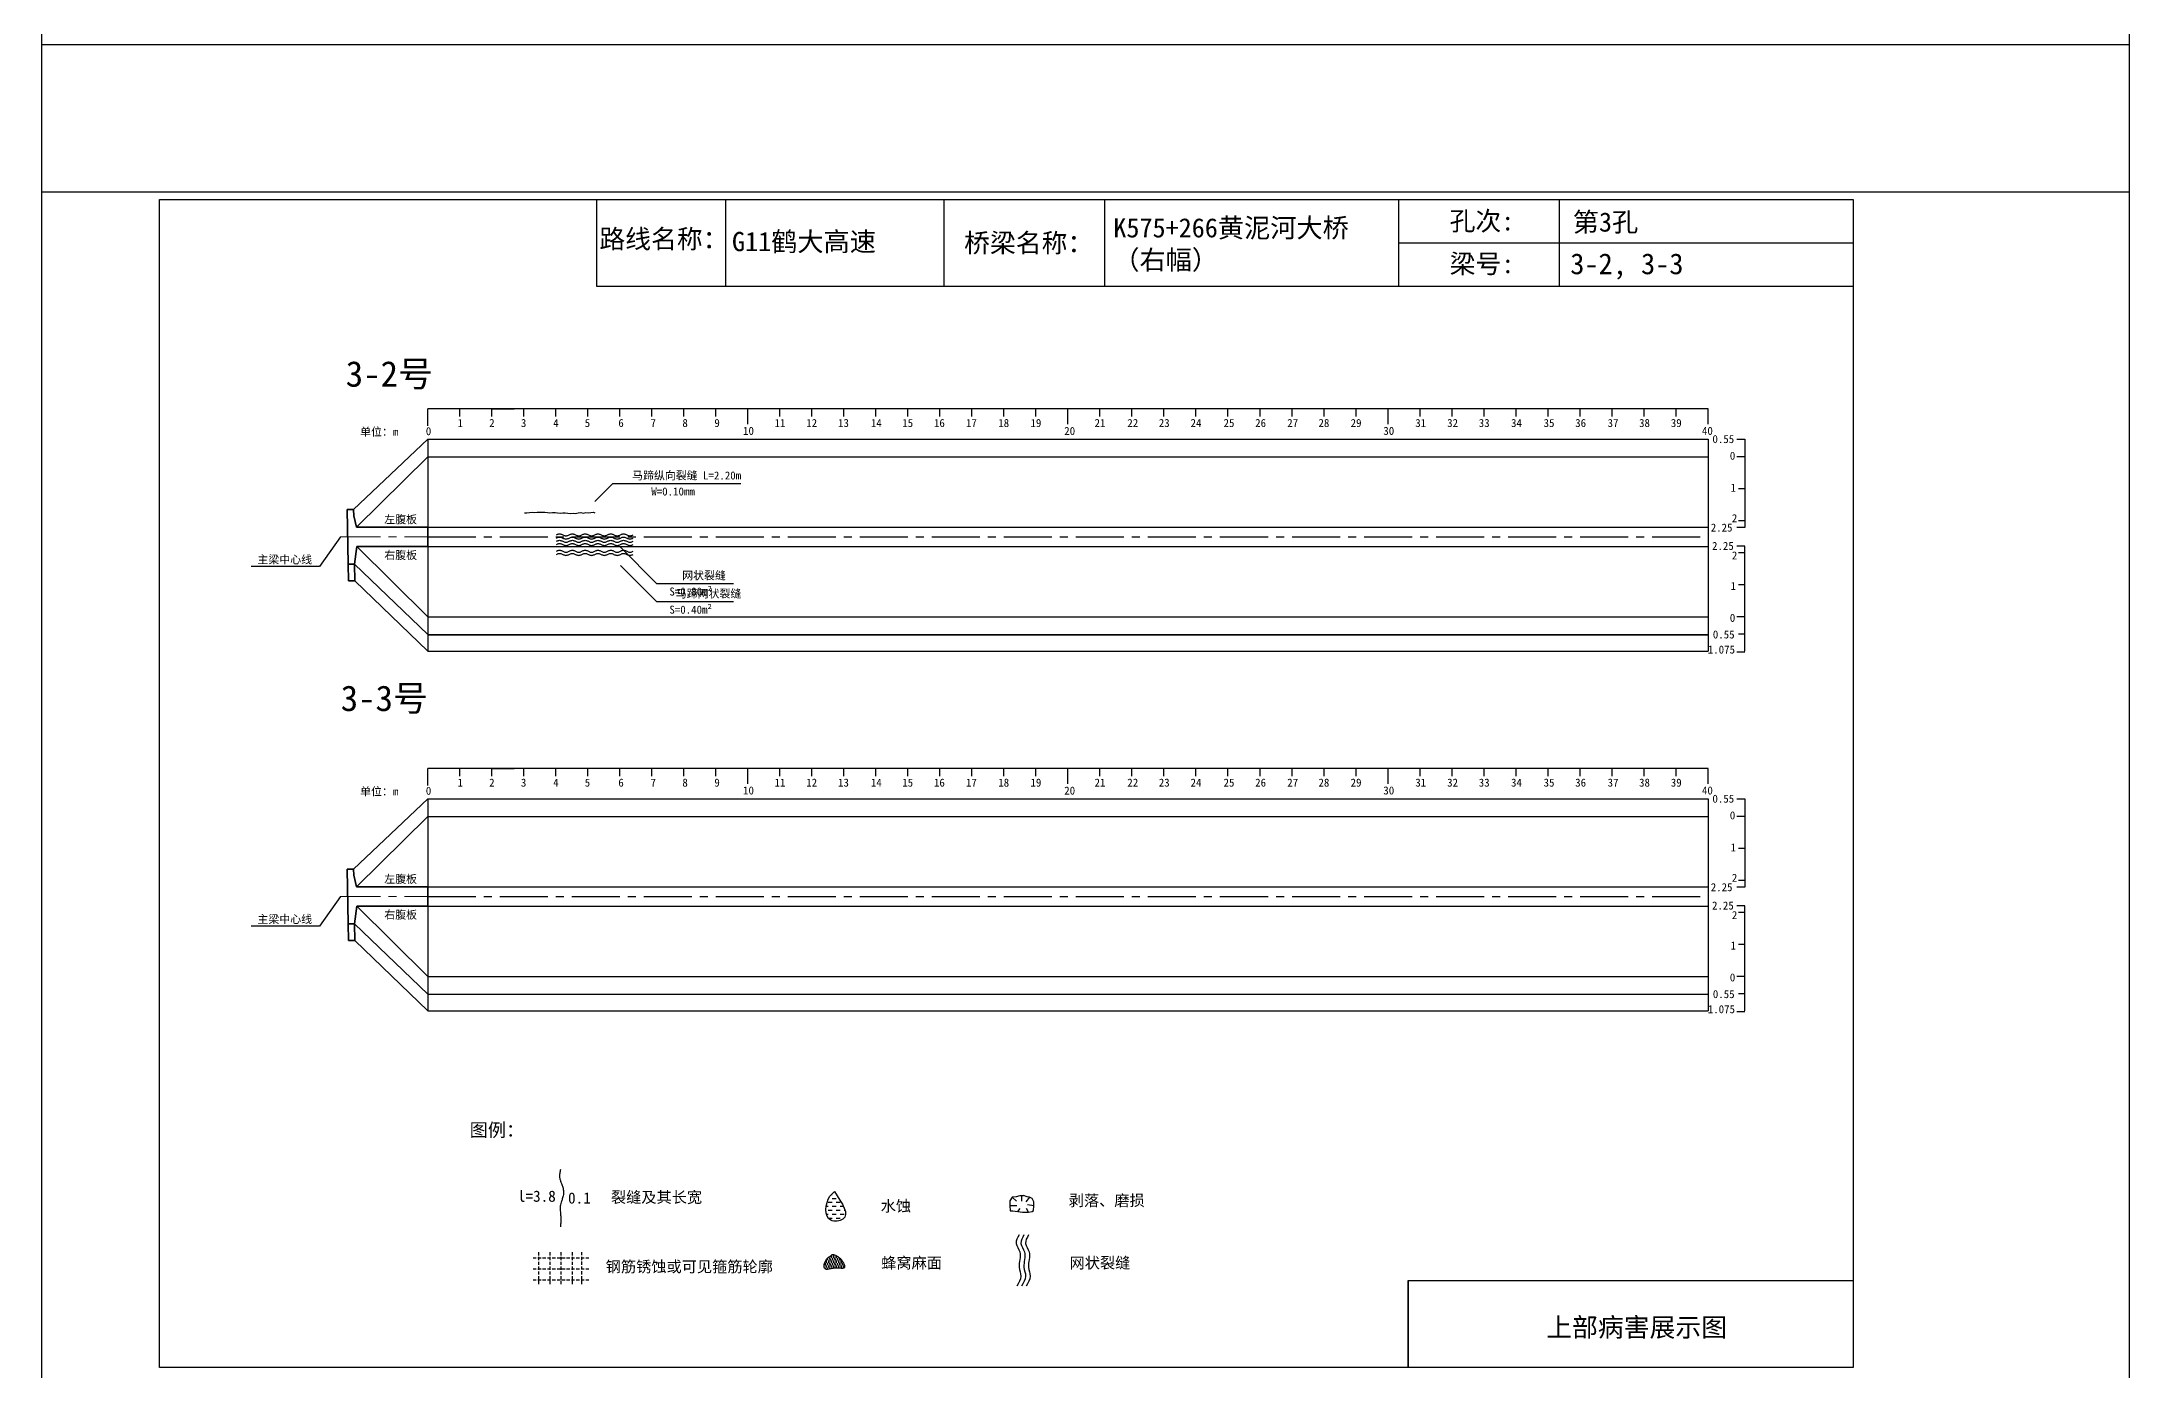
# Model space of a CAD drawing. Header units: millimetres. Extents: x -37 to 615, y -5493 to 23.
# Drawn here: x -37 to 615, y -2126 to -1711 of the extents above; entities that cross this region are included whole.
import ezdxf

# ---------------------------------------------------------------- set-up
doc = ezdxf.new("R2010")
doc.units = ezdxf.units.MM
for name, pattern in [('CENTER', [2, 1.25, -0.25, 0.25, -0.25]), ('CENTER2', [1.125, 0.75, -0.125, 0.125, -0.125]), ('DASHED', [0.75, 0.5, -0.25])]:
    doc.linetypes.add(name, pattern=pattern)
for name, color, linetype in [('加固措施', 7, 'Continuous'), ('图层1', 7, 'Continuous'), ('病害', 5, 'Continuous'), ('轮廓', 3, 'Continuous')]:
    doc.layers.add(name, color=color, linetype=linetype)
doc.layers.add('虚线', color=7, linetype='Continuous', lineweight=30)
doc.styles.get("Standard").update_dxf_attribs({"font": ''})
doc.styles.add('汉字', font='')
doc.styles.get('Standard').set_extended_font_data('SimSun')
doc.styles.get('汉字').set_extended_font_data('SimSun')
pattern_1 = [(0, (-2783.5002, -201.1734), (0.38480574, 0.76961148), [0, -0.76961148])]
pattern_2 = [(0, (-4794.9262, -487.88576), (0.38480574, 0.76961148), [0, -0.76961148])]
pattern_3 = [(0, (-2240.9707, -124.7498), (1.2467706, 1.2467706), [1.2467706, -1.2467706])]

# ---------------------------------------------------------------- blocks, each defined once
blk = doc.blocks.new('adfsd')
at = {"lineweight": -2, "ltscale": 0.5}
for p, q in [((1140.897, -3083.694), (1140.936, -3083.729)), ((1140.983, -3083.682), (1140.981, -3083.729)), ((1141.053, -3083.694), (1141.022, -3083.735)), ((1140.876, -3083.768), (1140.94, -3083.769)), ((1140.948, -3083.824), (1140.969, -3083.796)), ((1141.045, -3083.83), (1141.028, -3083.796)), ((1141.094, -3083.772), (1141.036, -3083.763))]:
    blk.add_line(p, q, dxfattribs=at)
blk.add_lwpolyline([(1141, -3083.682), (1140.967, -3083.682), (1140.934, -3083.69), (1140.897, -3083.694), (1140.876, -3083.727), (1140.876, -3083.768), (1140.88, -3083.818), (1140.905, -3083.818), (1140.991, -3083.83), (1141.045, -3083.83), (1141.078, -3083.822), (1141.09, -3083.814), (1141.094, -3083.772), (1141.094, -3083.735), (1141.078, -3083.707), (1141.053, -3083.694), (1141.033, -3083.69), (1141, -3083.678)], dxfattribs=at)
blk = doc.blocks.new('chi')
at = {"color": 0}
for p, q in [((1147.409, -3079.329), (1147.409, -3078.8)), ((1187.409, -3078.8), (1147.409, -3078.8)), ((1148.409, -3079.041), (1148.409, -3078.8)), ((1149.409, -3079.041), (1149.409, -3078.8)), ((1149.409, -3078.8), (1150.109, -3078.8)), ((1150.409, -3079.041), (1150.409, -3078.8)), ((1151.409, -3079.041), (1151.409, -3078.8)), ((1152.409, -3079.041), (1152.409, -3078.8)), ((1153.409, -3079.041), (1153.409, -3078.8)), ((1154.409, -3079.041), (1154.409, -3078.8)), ((1155.409, -3079.041), (1155.409, -3078.8)), ((1156.409, -3079.041), (1156.409, -3078.8)), ((1157.409, -3079.283), (1157.409, -3078.8)), ((1158.409, -3079.041), (1158.409, -3078.8)), ((1159.409, -3079.041), (1159.409, -3078.8)), ((1160.409, -3079.041), (1160.409, -3078.8)), ((1161.409, -3079.041), (1161.409, -3078.8)), ((1162.409, -3079.041), (1162.409, -3078.8)), ((1163.409, -3079.041), (1163.409, -3078.8)), ((1164.409, -3079.041), (1164.409, -3078.8)), ((1165.409, -3079.041), (1165.409, -3078.8)), ((1166.409, -3079.041), (1166.409, -3078.8)), ((1167.409, -3079.283), (1167.409, -3078.8)), ((1168.409, -3079.041), (1168.409, -3078.8)), ((1169.409, -3079.041), (1169.409, -3078.8)), ((1170.409, -3079.041), (1170.409, -3078.8)), ((1171.409, -3079.041), (1171.409, -3078.8)), ((1172.409, -3079.041), (1172.409, -3078.8)), ((1173.409, -3079.041), (1173.409, -3078.8)), ((1174.409, -3079.041), (1174.409, -3078.8)), ((1175.409, -3079.041), (1175.409, -3078.8)), ((1176.409, -3079.041), (1176.409, -3078.8)), ((1177.409, -3079.283), (1177.409, -3078.8)), ((1178.409, -3079.041), (1178.409, -3078.8)), ((1179.409, -3079.041), (1179.409, -3078.8)), ((1180.409, -3079.041), (1180.409, -3078.8)), ((1181.409, -3079.041), (1181.409, -3078.8)), ((1182.409, -3079.041), (1182.409, -3078.8)), ((1183.409, -3079.041), (1183.409, -3078.8)), ((1184.409, -3079.041), (1184.409, -3078.8)), ((1185.409, -3079.041), (1185.409, -3078.8)), ((1186.409, -3079.041), (1186.409, -3078.8)), ((1187.409, -3079.283), (1187.409, -3078.8))]:
    blk.add_line(p, q, dxfattribs=at)
for s, p in [('0', (1147.349, -3079.623)), ('1', (1148.339, -3079.368)), ('2', (1149.328, -3079.368)), ('3', (1150.319, -3079.368)), ('4', (1151.329, -3079.368)), ('5', (1152.313, -3079.368)), ('6', (1153.363, -3079.368)), ('7', (1154.37, -3079.368)), ('8', (1155.363, -3079.368)), ('9', (1156.363, -3079.368)), ('10', (1157.259, -3079.613)), ('11', (1158.242, -3079.368)), ('12', (1159.233, -3079.368)), ('13', (1160.227, -3079.368)), ('14', (1161.252, -3079.368)), ('15', (1162.233, -3079.368)), ('16', (1163.223, -3079.368)), ('17', (1164.224, -3079.368)), ('18', (1165.232, -3079.368)), ('19', (1166.238, -3079.368)), ('20', (1167.294, -3079.617)), ('21', (1168.24, -3079.368)), ('22', (1169.264, -3079.368)), ('23', (1170.247, -3079.368)), ('24', (1171.24, -3079.368)), ('25', (1172.271, -3079.368)), ('26', (1173.258, -3079.368)), ('27', (1174.261, -3079.368)), ('28', (1175.236, -3079.368)), ('29', (1176.24, -3079.368)), ('30', (1177.262, -3079.613)), ('31', (1178.261, -3079.368)), ('32', (1179.256, -3079.368)), ('33', (1180.243, -3079.368)), ('34', (1181.251, -3079.368)), ('35', (1182.269, -3079.368)), ('36', (1183.256, -3079.368)), ('37', (1184.269, -3079.368)), ('38', (1185.251, -3079.368)), ('39', (1186.242, -3079.368)), ('40', (1187.216, -3079.613))]:
    blk.add_text(s, height=0.25).set_placement(p)
blk = doc.blocks.new('kopp')
at = {"color": 0}
for p, q in [((1188.308, -3078.25), (1188.558, -3078.25)), ((1188.558, -3078.25), (1188.558, -3078.8)), ((1188.558, -3078.8), (1188.308, -3078.8)), ((1188.558, -3078.8), (1188.558, -3079.8)), ((1188.558, -3079.8), (1188.358, -3079.8)), ((1188.558, -3079.8), (1188.558, -3079.8)), ((1188.558, -3079.8), (1188.558, -3080.8)), ((1188.558, -3081.009), (1188.308, -3081.009)), ((1188.558, -3080.8), (1188.358, -3080.8)), ((1188.558, -3080.8), (1188.558, -3081.009)), ((1188.558, -3081.592), (1188.308, -3081.592)), ((1188.558, -3081.8), (1188.358, -3081.8)), ((1188.558, -3081.8), (1188.558, -3081.592)), ((1188.558, -3082.8), (1188.558, -3081.8)), ((1188.558, -3082.8), (1188.358, -3082.8)), ((1188.558, -3083.8), (1188.558, -3082.8)), ((1188.558, -3082.8), (1188.558, -3082.8)), ((1188.558, -3083.8), (1188.308, -3083.8)), ((1188.558, -3084.875), (1188.558, -3083.8)), ((1188.558, -3084.338), (1188.358, -3084.338)), ((1188.308, -3084.888), (1188.558, -3084.888))]:
    blk.add_line(p, q, dxfattribs=at)
for s, p in [('0.55', (1187.543, -3078.37)), ('0', (1188.086, -3078.891)), ('1', (1188.109, -3079.89)), ('2', (1188.15, -3080.842)), ('2.25', (1187.49, -3081.135)), ('2.25', (1187.53, -3081.708)), ('2', (1188.15, -3082.006)), ('1', (1188.109, -3082.959)), ('0', (1188.086, -3083.954)), ('0.55', (1187.556, -3084.474)), ('1.075', (1187.398, -3084.946))]:
    blk.add_text(s, height=0.25).set_placement(p)

msp = doc.modelspace()

# ---------------------------------------------------------------- hatches: boundary and pattern name
at = {"layer": '加固措施', "lineweight": -2}
h = msp.add_hatch(dxfattribs=at)
h.set_pattern_fill('DASH', color=256, scale=0.626645)
h.set_pattern_definition(pattern_3)
edge = h.paths.add_edge_path()
edge.add_spline(control_points=[(210.85, -2070.12), (210.36, -2070.55), (208.03, -2072.61), (207.41, -2080.1), (216.74, -2078.77), (213.29, -2073.7), (210.85, -2070.12)], knot_values=[0, 0, 0, 0, 3.237042, 15.187225, 21.182779, 35.601669, 35.601669, 35.601669, 35.601669], degree=3, periodic=0)
h = msp.add_hatch(dxfattribs=at)
h.set_pattern_fill('DASH', color=256, scale=0.626645)
h.set_pattern_definition(pattern_3)
edge = h.paths.add_edge_path()
edge.add_spline(control_points=[(210.85, -2070.12), (210.36, -2070.55), (208.03, -2072.61), (207.41, -2080.1), (216.74, -2078.77), (213.29, -2073.7), (210.85, -2070.12)], knot_values=[0, 0, 0, 0, 3.237042, 15.187225, 21.182779, 35.601669, 35.601669, 35.601669, 35.601669], degree=3, periodic=0)
h = msp.add_hatch(dxfattribs=at)
h.set_pattern_fill('DOTS', scale=0.696272)
h.set_pattern_definition(pattern_1)
edge = h.paths.add_edge_path()
edge.add_spline(control_points=[(210.19, -2089.78), (209.15, -2090.49), (207.68, -2091.51), (207.52, -2095.25), (211, -2093.53), (215.72, -2094.88), (212.21, -2089.7), (210.31, -2089.78), (210.19, -2089.78)], knot_values=[0, 0, 0, 0, 5.205471, 7.397577, 12.944796, 16.169923, 23.88441, 24.400432, 24.400432, 24.400432, 24.400432], degree=3, periodic=0)
h = msp.add_hatch(dxfattribs=at)
h.set_pattern_fill('DOTS', scale=0.696272)
h.set_pattern_definition(pattern_1)
edge = h.paths.add_edge_path()
edge.add_spline(control_points=[(210.19, -2089.78), (209.15, -2090.49), (207.68, -2091.51), (207.52, -2095.25), (211, -2093.53), (215.72, -2094.88), (212.21, -2089.7), (210.31, -2089.78), (210.19, -2089.78)], knot_values=[0, 0, 0, 0, 5.205471, 7.397577, 12.944796, 16.169923, 23.88441, 24.400432, 24.400432, 24.400432, 24.400432], degree=3, periodic=0)
at = {"layer": '病害', "lineweight": -2}
h = msp.add_hatch(dxfattribs=at)
h.set_pattern_fill('DOTS', color=4, scale=0.696272, style=0)
h.set_pattern_definition(pattern_2)
edge = h.paths.add_edge_path()
edge.add_spline(control_points=[(210.19, -2089.78), (209.15, -2090.49), (207.68, -2091.51), (207.52, -2095.25), (211, -2093.53), (215.72, -2094.88), (212.21, -2089.7), (210.31, -2089.78), (210.19, -2089.78)], knot_values=[0, 0, 0, 0, 1.041094, 1.479515, 2.588959, 3.233985, 4.776882, 4.880086, 4.880086, 4.880086, 4.880086], degree=3, periodic=0)
h = msp.add_hatch(dxfattribs=at)
h.set_pattern_fill('DOTS', color=4, scale=0.696272, style=0)
h.set_pattern_definition(pattern_2)
edge = h.paths.add_edge_path()
edge.add_spline(control_points=[(210.19, -2089.78), (209.15, -2090.49), (207.68, -2091.51), (207.52, -2095.25), (211, -2093.53), (215.72, -2094.88), (212.21, -2089.7), (210.31, -2089.78), (210.19, -2089.78)], knot_values=[0, 0, 0, 0, 1.041094, 1.479515, 2.588959, 3.233985, 4.776882, 4.880086, 4.880086, 4.880086, 4.880086], degree=3, periodic=0)

# ---------------------------------------------------------------- linework, layer by layer
at = {"color": 0, "linetype": 'ByBlock'}
for p, q in [((0, -1760.15), (529.17, -1760.15)), ((0, -2125), (0, -1760.15)), ((136.5, -1760.15), (136.5, -1787.28)), ((245.1, -1760.15), (245.1, -1787.28)), ((387.13, -1760.15), (387.13, -1787.28)), ((437.29, -1760.21), (437.29, -1787.34)), ((529.17, -1760.15), (529.17, -2125)), ((136.5, -1787.28), (529.17, -1787.28)), ((390.12, -2125), (390.12, -2097.88)), ((390.12, -2097.88), (529.17, -2097.88)), ((529.17, -2125), (0, -2125))]:
    msp.add_line(p, q, dxfattribs=at)
at = {"color": 0}
for p, q in [((60.65, -1857.07), (83.82, -1835.07)), ((83.82, -1835.07), (83.82, -1901.32)), ((83.82, -1835.07), (483.82, -1835.07)), ((483.82, -1835.07), (483.82, -1901.32)), ((61.57, -1862.57), (83.82, -1840.57)), ((83.82, -1862.57), (483.82, -1862.57)), ((483.82, -1862.57), (483.82, -1865.57)), ((56.57, -1865.57), (49.96, -1874.83)), ((61.64, -1868.57), (83.82, -1890.57)), ((83.82, -1868.57), (483.82, -1868.57)), ((49.96, -1874.83), (28.63, -1874.83)), ((60.99, -1874.07), (83.82, -1896.07)), ((61.09, -1879.32), (83.82, -1901.32)), ((83.82, -1890.57), (483.82, -1890.57)), ((83.82, -1896.07), (483.82, -1896.07)), ((83.82, -1896.19), (483.82, -1896.19)), ((83.82, -1901.32), (483.82, -1901.32)), ((60.65, -1969.41), (83.82, -1947.41)), ((83.82, -1947.41), (83.82, -2013.66)), ((83.82, -1947.41), (483.82, -1947.41)), ((483.82, -1947.41), (483.82, -2013.66)), ((61.57, -1974.92), (83.82, -1952.91)), ((83.82, -1952.91), (483.82, -1952.91)), ((83.82, -1974.91), (483.82, -1974.91)), ((483.82, -1974.91), (483.82, -1977.91)), ((56.57, -1977.91), (49.96, -1987.17)), ((61.64, -1980.91), (83.82, -2002.91)), ((83.82, -1980.91), (483.82, -1980.91)), ((49.96, -1987.17), (28.63, -1987.17)), ((60.99, -1986.41), (83.82, -2008.41)), ((61.09, -1991.66), (83.82, -2013.66)), ((83.82, -2002.91), (483.82, -2002.91)), ((83.82, -2008.41), (483.82, -2008.41)), ((83.82, -2013.66), (483.82, -2013.66))]:
    msp.add_line(p, q, dxfattribs=at)
msp.add_line((83.82, -1840.57), (483.82, -1840.57))
at = {"color": 1, "linetype": 'CENTER2', "ltscale": 20}
for p, q in [((83.82, -1865.57), (483.82, -1865.57)), ((83.82, -1977.91), (483.82, -1977.91))]:
    msp.add_line(p, q, dxfattribs=at)
at = {"color": 1, "linetype": 'DASHED', "ltscale": 2}
for p, q in [((116.71, -2090.75), (134.11, -2090.75)), ((116.71, -2090.75), (134.11, -2090.75)), ((118.45, -2089.01), (118.45, -2099.45)), ((118.45, -2089.01), (118.45, -2099.45)), ((121.93, -2089.01), (121.93, -2099.45)), ((121.93, -2089.01), (121.93, -2099.45)), ((125.41, -2089.01), (125.41, -2099.45)), ((125.41, -2089.01), (125.41, -2099.45)), ((128.89, -2089.01), (128.89, -2099.45)), ((128.89, -2089.01), (128.89, -2099.45)), ((131.87, -2088.98), (131.87, -2099.43)), ((131.87, -2088.98), (131.87, -2099.43)), ((116.71, -2094.23), (134.11, -2094.23)), ((116.71, -2094.23), (134.11, -2094.23)), ((116.71, -2097.71), (134.11, -2097.71)), ((116.71, -2097.71), (134.11, -2097.71))]:
    msp.add_line(p, q, dxfattribs=at)
at = {"color": 3, "linetype": 'ByBlock'}
for points in [[(-36.77, -1296.81), (615.38, -1296.81), (615.38, -1757.93), (-36.77, -1757.93)], [(-36.77, -1711.81), (615.38, -1711.81), (615.38, -2172.93), (-36.77, -2172.93)]]:
    msp.add_lwpolyline(points, close=True, dxfattribs=at)
at = {"color": 7}
for points in [[(136, -1854.55), (141.66, -1848.9), (181.66, -1848.9)], [(114, -1858.02), (114.8, -1858.06), (115.6, -1858.01), (116.4, -1857.9), (117.2, -1857.98), (118, -1857.88), (118.8, -1857.82), (119.6, -1857.89), (120.4, -1857.9), (121.2, -1857.93), (122, -1858.05), (122.8, -1858), (123.6, -1857.97), (124.4, -1858.03), (125.2, -1858.13), (126, -1858.08), (126.8, -1858.11), (127.6, -1858.16), (128.4, -1858.27), (129.2, -1858.2), (130, -1858.24), (130.8, -1858.02), (131.6, -1858), (132.4, -1858.14), (133.2, -1857.92), (134, -1858.06), (134.8, -1857.95), (135.6, -1857.85), (136, -1858.03)], [(124, -1864.95), (124.2, -1864.85), (124.4, -1864.77), (124.6, -1864.7), (124.8, -1864.66), (125, -1864.65), (125.2, -1864.66), (125.4, -1864.7), (125.6, -1864.77), (125.8, -1864.85), (126, -1864.95), (126.2, -1865.04), (126.4, -1865.12), (126.6, -1865.19), (126.8, -1865.23), (127, -1865.25), (127.2, -1865.23), (127.4, -1865.19), (127.6, -1865.12), (127.8, -1865.04), (128, -1864.95), (128.2, -1864.85), (128.4, -1864.77), (128.6, -1864.7), (128.8, -1864.66), (129, -1864.65), (129.2, -1864.66), (129.4, -1864.7), (129.6, -1864.77), (129.8, -1864.85), (130, -1864.95), (130.2, -1865.04), (130.4, -1865.12), (130.6, -1865.19), (130.8, -1865.23), (131, -1865.25), (131.2, -1865.23), (131.4, -1865.19), (131.6, -1865.12), (131.8, -1865.04), (132, -1864.95), (132.2, -1864.85), (132.4, -1864.77), (132.6, -1864.7), (132.8, -1864.66), (133, -1864.65), (133.2, -1864.66), (133.4, -1864.7), (133.6, -1864.77), (133.8, -1864.85), (134, -1864.95), (134.2, -1865.04), (134.4, -1865.12), (134.6, -1865.19), (134.8, -1865.23), (135, -1865.25), (135.2, -1865.23), (135.4, -1865.19), (135.6, -1865.12), (135.8, -1865.04), (136, -1864.95), (136.2, -1864.85), (136.4, -1864.77), (136.6, -1864.7), (136.8, -1864.66), (137, -1864.65), (137.2, -1864.66), (137.4, -1864.7), (137.6, -1864.77), (137.8, -1864.85), (138, -1864.95), (138.2, -1865.04), (138.4, -1865.12), (138.6, -1865.19), (138.8, -1865.23), (139, -1865.25), (139.2, -1865.23), (139.4, -1865.19), (139.6, -1865.12), (139.8, -1865.04), (140, -1864.95), (140.2, -1864.85), (140.4, -1864.77), (140.6, -1864.7), (140.8, -1864.66), (141, -1864.65), (141.2, -1864.66), (141.4, -1864.7), (141.6, -1864.77), (141.8, -1864.85), (142, -1864.95), (142.2, -1865.04), (142.4, -1865.12), (142.6, -1865.19), (142.8, -1865.23), (143, -1865.25), (143.2, -1865.23), (143.4, -1865.19), (143.6, -1865.12), (143.8, -1865.04), (144, -1864.95), (144.2, -1864.85), (144.4, -1864.77), (144.6, -1864.7), (144.8, -1864.66), (145, -1864.65), (145.2, -1864.66), (145.4, -1864.7), (145.6, -1864.77), (145.8, -1864.85), (146, -1864.95), (146.2, -1865.04), (146.4, -1865.12), (146.6, -1865.19), (146.8, -1865.23), (147, -1865.25), (147.2, -1865.23), (147.4, -1865.19), (147.6, -1865.12), (147.8, -1865.04), (148, -1864.95)], [(124, -1865.95), (124.2, -1865.85), (124.4, -1865.77), (124.6, -1865.7), (124.8, -1865.66), (125, -1865.65), (125.2, -1865.66), (125.4, -1865.7), (125.6, -1865.77), (125.8, -1865.85), (126, -1865.95), (126.2, -1866.04), (126.4, -1866.12), (126.6, -1866.19), (126.8, -1866.23), (127, -1866.25), (127.2, -1866.23), (127.4, -1866.19), (127.6, -1866.12), (127.8, -1866.04), (128, -1865.95), (128.2, -1865.85), (128.4, -1865.77), (128.6, -1865.7), (128.8, -1865.66), (129, -1865.65), (129.2, -1865.66), (129.4, -1865.7), (129.6, -1865.77), (129.8, -1865.85), (130, -1865.95), (130.2, -1866.04), (130.4, -1866.12), (130.6, -1866.19), (130.8, -1866.23), (131, -1866.25), (131.2, -1866.23), (131.4, -1866.19), (131.6, -1866.12), (131.8, -1866.04), (132, -1865.95), (132.2, -1865.85), (132.4, -1865.77), (132.6, -1865.7), (132.8, -1865.66), (133, -1865.65), (133.2, -1865.66), (133.4, -1865.7), (133.6, -1865.77), (133.8, -1865.85), (134, -1865.95), (134.2, -1866.04), (134.4, -1866.12), (134.6, -1866.19), (134.8, -1866.23), (135, -1866.25), (135.2, -1866.23), (135.4, -1866.19), (135.6, -1866.12), (135.8, -1866.04), (136, -1865.95), (136.2, -1865.85), (136.4, -1865.77), (136.6, -1865.7), (136.8, -1865.66), (137, -1865.65), (137.2, -1865.66), (137.4, -1865.7), (137.6, -1865.77), (137.8, -1865.85), (138, -1865.95), (138.2, -1866.04), (138.4, -1866.12), (138.6, -1866.19), (138.8, -1866.23), (139, -1866.25), (139.2, -1866.23), (139.4, -1866.19), (139.6, -1866.12), (139.8, -1866.04), (140, -1865.95), (140.2, -1865.85), (140.4, -1865.77), (140.6, -1865.7), (140.8, -1865.66), (141, -1865.65), (141.2, -1865.66), (141.4, -1865.7), (141.6, -1865.77), (141.8, -1865.85), (142, -1865.95), (142.2, -1866.04), (142.4, -1866.12), (142.6, -1866.19), (142.8, -1866.23), (143, -1866.25), (143.2, -1866.23), (143.4, -1866.19), (143.6, -1866.12), (143.8, -1866.04), (144, -1865.95), (144.2, -1865.85), (144.4, -1865.77), (144.6, -1865.7), (144.8, -1865.66), (145, -1865.65), (145.2, -1865.66), (145.4, -1865.7), (145.6, -1865.77), (145.8, -1865.85), (146, -1865.95), (146.2, -1866.04), (146.4, -1866.12), (146.6, -1866.19), (146.8, -1866.23), (147, -1866.25), (147.2, -1866.23), (147.4, -1866.19), (147.6, -1866.12), (147.8, -1866.04), (148, -1865.95)], [(124, -1866.95), (124.2, -1866.85), (124.4, -1866.77), (124.6, -1866.7), (124.8, -1866.66), (125, -1866.65), (125.2, -1866.66), (125.4, -1866.7), (125.6, -1866.77), (125.8, -1866.85), (126, -1866.95), (126.2, -1867.04), (126.4, -1867.12), (126.6, -1867.19), (126.8, -1867.23), (127, -1867.25), (127.2, -1867.23), (127.4, -1867.19), (127.6, -1867.12), (127.8, -1867.04), (128, -1866.95), (128.2, -1866.85), (128.4, -1866.77), (128.6, -1866.7), (128.8, -1866.66), (129, -1866.65), (129.2, -1866.66), (129.4, -1866.7), (129.6, -1866.77), (129.8, -1866.85), (130, -1866.95), (130.2, -1867.04), (130.4, -1867.12), (130.6, -1867.19), (130.8, -1867.23), (131, -1867.25), (131.2, -1867.23), (131.4, -1867.19), (131.6, -1867.12), (131.8, -1867.04), (132, -1866.95), (132.2, -1866.85), (132.4, -1866.77), (132.6, -1866.7), (132.8, -1866.66), (133, -1866.65), (133.2, -1866.66), (133.4, -1866.7), (133.6, -1866.77), (133.8, -1866.85), (134, -1866.95), (134.2, -1867.04), (134.4, -1867.12), (134.6, -1867.19), (134.8, -1867.23), (135, -1867.25), (135.2, -1867.23), (135.4, -1867.19), (135.6, -1867.12), (135.8, -1867.04), (136, -1866.95), (136.2, -1866.85), (136.4, -1866.77), (136.6, -1866.7), (136.8, -1866.66), (137, -1866.65), (137.2, -1866.66), (137.4, -1866.7), (137.6, -1866.77), (137.8, -1866.85), (138, -1866.95), (138.2, -1867.04), (138.4, -1867.12), (138.6, -1867.19), (138.8, -1867.23), (139, -1867.25), (139.2, -1867.23), (139.4, -1867.19), (139.6, -1867.12), (139.8, -1867.04), (140, -1866.95), (140.2, -1866.85), (140.4, -1866.77), (140.6, -1866.7), (140.8, -1866.66), (141, -1866.65), (141.2, -1866.66), (141.4, -1866.7), (141.6, -1866.77), (141.8, -1866.85), (142, -1866.95), (142.2, -1867.04), (142.4, -1867.12), (142.6, -1867.19), (142.8, -1867.23), (143, -1867.25), (143.2, -1867.23), (143.4, -1867.19), (143.6, -1867.12), (143.8, -1867.04), (144, -1866.95), (144.2, -1866.85), (144.4, -1866.77), (144.6, -1866.7), (144.8, -1866.66), (145, -1866.65), (145.2, -1866.66), (145.4, -1866.7), (145.6, -1866.77), (145.8, -1866.85), (146, -1866.95), (146.2, -1867.04), (146.4, -1867.12), (146.6, -1867.19), (146.8, -1867.23), (147, -1867.25), (147.2, -1867.23), (147.4, -1867.19), (147.6, -1867.12), (147.8, -1867.04), (148, -1866.95)], [(124, -1867.95), (124.2, -1867.85), (124.4, -1867.77), (124.6, -1867.7), (124.8, -1867.66), (125, -1867.65), (125.2, -1867.66), (125.4, -1867.7), (125.6, -1867.77), (125.8, -1867.85), (126, -1867.95), (126.2, -1868.04), (126.4, -1868.12), (126.6, -1868.19), (126.8, -1868.23), (127, -1868.25), (127.2, -1868.23), (127.4, -1868.19), (127.6, -1868.12), (127.8, -1868.04), (128, -1867.95), (128.2, -1867.85), (128.4, -1867.77), (128.6, -1867.7), (128.8, -1867.66), (129, -1867.65), (129.2, -1867.66), (129.4, -1867.7), (129.6, -1867.77), (129.8, -1867.85), (130, -1867.95), (130.2, -1868.04), (130.4, -1868.12), (130.6, -1868.19), (130.8, -1868.23), (131, -1868.25), (131.2, -1868.23), (131.4, -1868.19), (131.6, -1868.12), (131.8, -1868.04), (132, -1867.95), (132.2, -1867.85), (132.4, -1867.77), (132.6, -1867.7), (132.8, -1867.66), (133, -1867.65), (133.2, -1867.66), (133.4, -1867.7), (133.6, -1867.77), (133.8, -1867.85), (134, -1867.95), (134.2, -1868.04), (134.4, -1868.12), (134.6, -1868.19), (134.8, -1868.23), (135, -1868.25), (135.2, -1868.23), (135.4, -1868.19), (135.6, -1868.12), (135.8, -1868.04), (136, -1867.95), (136.2, -1867.85), (136.4, -1867.77), (136.6, -1867.7), (136.8, -1867.66), (137, -1867.65), (137.2, -1867.66), (137.4, -1867.7), (137.6, -1867.77), (137.8, -1867.85), (138, -1867.95), (138.2, -1868.04), (138.4, -1868.12), (138.6, -1868.19), (138.8, -1868.23), (139, -1868.25), (139.2, -1868.23), (139.4, -1868.19), (139.6, -1868.12), (139.8, -1868.04), (140, -1867.95), (140.2, -1867.85), (140.4, -1867.77), (140.6, -1867.7), (140.8, -1867.66), (141, -1867.65), (141.2, -1867.66), (141.4, -1867.7), (141.6, -1867.77), (141.8, -1867.85), (142, -1867.95), (142.2, -1868.04), (142.4, -1868.12), (142.6, -1868.19), (142.8, -1868.23), (143, -1868.25), (143.2, -1868.23), (143.4, -1868.19), (143.6, -1868.12), (143.8, -1868.04), (144, -1867.95), (144.2, -1867.85), (144.4, -1867.77), (144.6, -1867.7), (144.8, -1867.66), (145, -1867.65), (145.2, -1867.66), (145.4, -1867.7), (145.6, -1867.77), (145.8, -1867.85), (146, -1867.95), (146.2, -1868.04), (146.4, -1868.12), (146.6, -1868.19), (146.8, -1868.23), (147, -1868.25), (147.2, -1868.23), (147.4, -1868.19), (147.6, -1868.12), (147.8, -1868.04), (148, -1867.95)], [(124, -1870.05), (124.2, -1869.96), (124.4, -1869.88), (124.6, -1869.81), (124.8, -1869.77), (125, -1869.75), (125.2, -1869.77), (125.4, -1869.81), (125.6, -1869.88), (125.8, -1869.96), (126, -1870.05), (126.2, -1870.15), (126.4, -1870.23), (126.6, -1870.3), (126.8, -1870.34), (127, -1870.35), (127.2, -1870.34), (127.4, -1870.3), (127.6, -1870.23), (127.8, -1870.15), (128, -1870.05), (128.2, -1869.96), (128.4, -1869.88), (128.6, -1869.81), (128.8, -1869.77), (129, -1869.75), (129.2, -1869.77), (129.4, -1869.81), (129.6, -1869.88), (129.8, -1869.96), (130, -1870.05), (130.2, -1870.15), (130.4, -1870.23), (130.6, -1870.3), (130.8, -1870.34), (131, -1870.35), (131.2, -1870.34), (131.4, -1870.3), (131.6, -1870.23), (131.8, -1870.15), (132, -1870.05), (132.2, -1869.96), (132.4, -1869.88), (132.6, -1869.81), (132.8, -1869.77), (133, -1869.75), (133.2, -1869.77), (133.4, -1869.81), (133.6, -1869.88), (133.8, -1869.96), (134, -1870.05), (134.2, -1870.15), (134.4, -1870.23), (134.6, -1870.3), (134.8, -1870.34), (135, -1870.35), (135.2, -1870.34), (135.4, -1870.3), (135.6, -1870.23), (135.8, -1870.15), (136, -1870.05), (136.2, -1869.96), (136.4, -1869.88), (136.6, -1869.81), (136.8, -1869.77), (137, -1869.75), (137.2, -1869.77), (137.4, -1869.81), (137.6, -1869.88), (137.8, -1869.96), (138, -1870.05), (138.2, -1870.15), (138.4, -1870.23), (138.6, -1870.3), (138.8, -1870.34), (139, -1870.35), (139.2, -1870.34), (139.4, -1870.3), (139.6, -1870.23), (139.8, -1870.15), (140, -1870.05), (140.2, -1869.96), (140.4, -1869.88), (140.6, -1869.81), (140.8, -1869.77), (141, -1869.75), (141.2, -1869.77), (141.4, -1869.81), (141.6, -1869.88), (141.8, -1869.96), (142, -1870.05), (142.2, -1870.15), (142.4, -1870.23), (142.6, -1870.3), (142.8, -1870.34), (143, -1870.35), (143.2, -1870.34), (143.4, -1870.3), (143.6, -1870.23), (143.8, -1870.15), (144, -1870.05), (144.2, -1869.96), (144.4, -1869.88), (144.6, -1869.81), (144.8, -1869.77), (145, -1869.75), (145.2, -1869.77), (145.4, -1869.81), (145.6, -1869.88), (145.8, -1869.96), (146, -1870.05), (146.2, -1870.15), (146.4, -1870.23), (146.6, -1870.3), (146.8, -1870.34), (147, -1870.35), (147.2, -1870.34), (147.4, -1870.3), (147.6, -1870.23), (147.8, -1870.15), (148, -1870.05)], [(124, -1871.05), (124.2, -1870.96), (124.4, -1870.88), (124.6, -1870.81), (124.8, -1870.77), (125, -1870.75), (125.2, -1870.77), (125.4, -1870.81), (125.6, -1870.88), (125.8, -1870.96), (126, -1871.05), (126.2, -1871.15), (126.4, -1871.23), (126.6, -1871.3), (126.8, -1871.34), (127, -1871.35), (127.2, -1871.34), (127.4, -1871.3), (127.6, -1871.23), (127.8, -1871.15), (128, -1871.05), (128.2, -1870.96), (128.4, -1870.88), (128.6, -1870.81), (128.8, -1870.77), (129, -1870.75), (129.2, -1870.77), (129.4, -1870.81), (129.6, -1870.88), (129.8, -1870.96), (130, -1871.05), (130.2, -1871.15), (130.4, -1871.23), (130.6, -1871.3), (130.8, -1871.34), (131, -1871.35), (131.2, -1871.34), (131.4, -1871.3), (131.6, -1871.23), (131.8, -1871.15), (132, -1871.05), (132.2, -1870.96), (132.4, -1870.88), (132.6, -1870.81), (132.8, -1870.77), (133, -1870.75), (133.2, -1870.77), (133.4, -1870.81), (133.6, -1870.88), (133.8, -1870.96), (134, -1871.05), (134.2, -1871.15), (134.4, -1871.23), (134.6, -1871.3), (134.8, -1871.34), (135, -1871.35), (135.2, -1871.34), (135.4, -1871.3), (135.6, -1871.23), (135.8, -1871.15), (136, -1871.05), (136.2, -1870.96), (136.4, -1870.88), (136.6, -1870.81), (136.8, -1870.77), (137, -1870.75), (137.2, -1870.77), (137.4, -1870.81), (137.6, -1870.88), (137.8, -1870.96), (138, -1871.05), (138.2, -1871.15), (138.4, -1871.23), (138.6, -1871.3), (138.8, -1871.34), (139, -1871.35), (139.2, -1871.34), (139.4, -1871.3), (139.6, -1871.23), (139.8, -1871.15), (140, -1871.05), (140.2, -1870.96), (140.4, -1870.88), (140.6, -1870.81), (140.8, -1870.77), (141, -1870.75), (141.2, -1870.77), (141.4, -1870.81), (141.6, -1870.88), (141.8, -1870.96), (142, -1871.05), (142.2, -1871.15), (142.4, -1871.23), (142.6, -1871.3), (142.8, -1871.34), (143, -1871.35), (143.2, -1871.34), (143.4, -1871.3), (143.6, -1871.23), (143.8, -1871.15), (144, -1871.05), (144.2, -1870.96), (144.4, -1870.88), (144.6, -1870.81), (144.8, -1870.77), (145, -1870.75), (145.2, -1870.77), (145.4, -1870.81), (145.6, -1870.88), (145.8, -1870.96), (146, -1871.05), (146.2, -1871.15), (146.4, -1871.23), (146.6, -1871.3), (146.8, -1871.34), (147, -1871.35), (147.2, -1871.34), (147.4, -1871.3), (147.6, -1871.23), (147.8, -1871.15), (148, -1871.05)], [(144, -1868.84), (155.31, -1880.15), (179.31, -1880.15)], [(144, -1874.5), (155.31, -1885.81), (179.31, -1885.81)]]:
    msp.add_lwpolyline(points, dxfattribs=at)
for points in [[(268.59, -2083.64), (268.08, -2084.53), (267.03, -2086.33), (269.71, -2089.45), (267.97, -2093.1), (269.63, -2096.74), (268.46, -2098.65), (267.82, -2099.69)], [(268.59, -2083.64), (268.08, -2084.53), (267.03, -2086.33), (269.71, -2089.45), (267.97, -2093.1), (269.63, -2096.74), (268.46, -2098.65), (267.82, -2099.69)], [(270.07, -2083.64), (269.55, -2084.53), (268.51, -2086.33), (271.18, -2089.45), (269.44, -2093.1), (271.1, -2096.74), (269.94, -2098.65), (269.3, -2099.69)], [(270.07, -2083.64), (269.55, -2084.53), (268.51, -2086.33), (271.18, -2089.45), (269.44, -2093.1), (271.1, -2096.74), (269.94, -2098.65), (269.3, -2099.69)], [(271.52, -2083.64), (271, -2084.53), (269.96, -2086.33), (272.63, -2089.45), (270.89, -2093.1), (272.55, -2096.74), (271.39, -2098.65), (270.75, -2099.69)], [(271.52, -2083.64), (271, -2084.53), (269.96, -2086.33), (272.63, -2089.45), (270.89, -2093.1), (272.55, -2096.74), (271.39, -2098.65), (270.75, -2099.69)]]:
    msp.add_open_spline(points, degree=3, knots=[0, 0, 0, 0, 2.808133, 5.677796, 10.461234, 13.324406, 16.732801, 16.732801, 16.732801, 16.732801])
at = {"lineweight": -2}
msp.add_open_spline([(210.19, -2089.78), (209.15, -2090.49), (207.68, -2091.51), (207.52, -2095.25), (211, -2093.53), (215.72, -2094.88), (212.21, -2089.7), (210.31, -2089.78), (210.19, -2089.78)], degree=3, knots=[0, 0, 0, 0, 3.624423, 5.150725, 9.013098, 11.258664, 16.630045, 16.989336, 16.989336, 16.989336, 16.989336], dxfattribs=at)
msp.add_open_spline([(210.19, -2089.78), (209.15, -2090.49), (207.68, -2091.51), (207.52, -2095.25), (211, -2093.53), (215.72, -2094.88), (212.21, -2089.7), (210.31, -2089.78), (210.19, -2089.78)], degree=3, knots=[0, 0, 0, 0, 3.624423, 5.150725, 9.013098, 11.258664, 16.630045, 16.989336, 16.989336, 16.989336, 16.989336], dxfattribs=at)
at = {"layer": '加固措施', "lineweight": -2}
msp.add_open_spline([(210.85, -2070.12), (210.36, -2070.55), (208.03, -2072.61), (207.41, -2080.1), (216.74, -2078.77), (213.29, -2073.7), (210.85, -2070.12)], degree=3, knots=[0, 0, 0, 0, 2.028466, 9.51698, 13.274057, 22.309569, 22.309569, 22.309569, 22.309569], dxfattribs=at)
msp.add_open_spline([(210.85, -2070.12), (210.36, -2070.55), (208.03, -2072.61), (207.41, -2080.1), (216.74, -2078.77), (213.29, -2073.7), (210.85, -2070.12)], degree=3, knots=[0, 0, 0, 0, 2.028466, 9.51698, 13.274057, 22.309569, 22.309569, 22.309569, 22.309569], dxfattribs=at)
at = {"layer": '图层1', "lineweight": -2}
msp.add_open_spline([(125.25, -2063.18), (125.22, -2063.39), (125.18, -2063.61), (125.07, -2064.25), (125.02, -2064.65), (124.99, -2065.22), (125, -2065.4), (125.02, -2065.69), (125.03, -2065.79), (125.06, -2066), (125.09, -2066.11), (125.19, -2066.49), (125.29, -2066.79), (125.54, -2067.43), (125.69, -2067.78), (125.96, -2068.54), (126.09, -2068.96), (126.21, -2069.66), (126.24, -2069.94), (126.25, -2070.49), (126.23, -2070.75), (126.16, -2071.26), (126.11, -2071.5), (126, -2071.97), (125.93, -2072.19), (125.76, -2072.75), (125.64, -2073.07), (125.45, -2073.67), (125.36, -2073.96), (125.27, -2074.34), (125.24, -2074.46), (125.21, -2074.68), (125.2, -2074.77), (125.18, -2074.97), (125.17, -2075.08), (125.17, -2075.46), (125.18, -2075.75), (125.23, -2076.38), (125.27, -2076.71), (125.33, -2077.3), (125.35, -2077.54), (125.38, -2078), (125.39, -2078.22), (125.4, -2078.64), (125.4, -2078.84), (125.39, -2079.46), (125.37, -2079.86), (125.32, -2080.55), (125.3, -2080.85), (125.27, -2081.15)], degree=3, knots=[0, 0, 0, 0, 0.93103, 0.93103, 2.904338, 2.904338, 3.933552, 3.933552, 4.598026, 4.598026, 5.2625, 5.2625, 6.799065, 6.799065, 8.335629, 8.335629, 9.872194, 9.872194, 10.744529, 10.744529, 11.616864, 11.616864, 12.4892, 12.4892, 13.361535, 13.361535, 14.755665, 14.755665, 16.149795, 16.149795, 16.835641, 16.835641, 17.410365, 17.410365, 17.98509, 17.98509, 19.45733, 19.45733, 20.929571, 20.929571, 21.910052, 21.910052, 22.722819, 22.722819, 23.535585, 23.535585, 25.161117, 25.161117, 26.428502, 26.428502, 26.428502, 26.428502], dxfattribs=at)
msp.add_open_spline([(125.25, -2063.18), (125.22, -2063.39), (125.18, -2063.61), (125.07, -2064.25), (125.02, -2064.65), (124.99, -2065.22), (125, -2065.4), (125.02, -2065.69), (125.03, -2065.79), (125.06, -2066), (125.09, -2066.11), (125.19, -2066.49), (125.29, -2066.79), (125.54, -2067.43), (125.69, -2067.78), (125.96, -2068.54), (126.09, -2068.96), (126.21, -2069.66), (126.24, -2069.94), (126.25, -2070.49), (126.23, -2070.75), (126.16, -2071.26), (126.11, -2071.5), (126, -2071.97), (125.93, -2072.19), (125.76, -2072.75), (125.64, -2073.07), (125.45, -2073.67), (125.36, -2073.96), (125.27, -2074.34), (125.24, -2074.46), (125.21, -2074.68), (125.2, -2074.77), (125.18, -2074.97), (125.17, -2075.08), (125.17, -2075.46), (125.18, -2075.75), (125.23, -2076.38), (125.27, -2076.71), (125.33, -2077.3), (125.35, -2077.54), (125.38, -2078), (125.39, -2078.22), (125.4, -2078.64), (125.4, -2078.84), (125.39, -2079.46), (125.37, -2079.86), (125.32, -2080.55), (125.3, -2080.85), (125.27, -2081.15)], degree=3, knots=[0, 0, 0, 0, 0.93103, 0.93103, 2.904338, 2.904338, 3.933552, 3.933552, 4.598026, 4.598026, 5.2625, 5.2625, 6.799065, 6.799065, 8.335629, 8.335629, 9.872194, 9.872194, 10.744529, 10.744529, 11.616864, 11.616864, 12.4892, 12.4892, 13.361535, 13.361535, 14.755665, 14.755665, 16.149795, 16.149795, 16.835641, 16.835641, 17.410365, 17.410365, 17.98509, 17.98509, 19.45733, 19.45733, 20.929571, 20.929571, 21.910052, 21.910052, 22.722819, 22.722819, 23.535585, 23.535585, 25.161117, 25.161117, 26.428502, 26.428502, 26.428502, 26.428502], dxfattribs=at)
at = {"layer": '病害', "color": 5}
for p, q in [((136.5, -1760.15), (136.5, -1787.28)), ((245.1, -1760.15), (245.1, -1787.28)), ((387.13, -1760.15), (387.13, -1787.28)), ((529.17, -1760.15), (529.17, -1787.28)), ((136.5, -1787.28), (386.58, -1787.28)), ((386.58, -1787.28), (529.17, -1787.28)), ((390.12, -2097.88), (529.17, -2097.88)), ((390.12, -2097.88), (390.12, -2125)), ((529.17, -2097.88), (529.17, -2125))]:
    msp.add_line(p, q, dxfattribs=at)
at = {"layer": '病害', "color": 0}
for p, q in [((176.83, -1760.15), (176.83, -1787.28)), ((295.25, -1760.15), (295.25, -1787.28)), ((387.14, -1773.77), (529.17, -1773.77))]:
    msp.add_line(p, q, dxfattribs=at)
at = {"layer": '虚线', "linetype": 'CENTER', "lineweight": 18, "ltscale": 10}
for p, q in [((56.57, -1865.57), (83.82, -1865.57)), ((56.57, -1977.91), (83.82, -1977.91))]:
    msp.add_line(p, q, dxfattribs=at)
at = {"layer": '轮廓', "color": 5, "lineweight": 35}
for p, q in [((58.99, -1874.07), (58.65, -1857.07)), ((58.65, -1857.07), (60.65, -1857.07)), ((60.69, -1858.95), (60.65, -1857.07)), ((61.57, -1862.57), (60.69, -1858.95)), ((83.82, -1862.57), (61.57, -1862.57)), ((83.82, -1868.57), (83.82, -1862.57)), ((60.99, -1874.07), (61.63, -1868.57)), ((83.82, -1868.57), (61.63, -1868.57)), ((58.99, -1874.07), (60.99, -1874.07)), ((59.09, -1879.32), (58.99, -1874.07)), ((61.09, -1879.32), (60.99, -1874.07)), ((59.09, -1879.32), (61.09, -1879.32)), ((58.99, -1986.41), (58.65, -1969.41)), ((58.65, -1969.41), (60.65, -1969.41)), ((60.69, -1971.29), (60.65, -1969.41)), ((61.57, -1974.92), (60.69, -1971.29)), ((83.82, -1974.92), (61.57, -1974.92)), ((83.82, -1980.92), (83.82, -1974.92)), ((60.99, -1986.41), (61.63, -1980.91)), ((83.82, -1980.91), (61.63, -1980.91)), ((58.99, -1986.41), (60.99, -1986.41)), ((59.09, -1991.66), (58.99, -1986.41)), ((61.09, -1991.66), (60.99, -1986.41)), ((59.09, -1991.66), (61.09, -1991.66))]:
    msp.add_line(p, q, dxfattribs=at)

# ---------------------------------------------------------------- block references
for name, p, xscale, yscale, zscale in [('chi', (-11390.27, 28962.43), 9.999999999994273, 9.999999999994273, 9.999999999994273), ('kopp', (-11390.27, 28947.43), 9.999999999994273, 9.999999999994273, 9.999999999994273), ('chi', (-11390.27, 28850.09), 9.999999999994273, 9.999999999994273, 9.999999999994273), ('kopp', (-11390.27, 28835.09), 9.999999999994273, 9.999999999994273, 9.999999999994273), ('adfsd', (-39452.38, 105282.64), 34.81359766870787, 34.81359766870787, 34.81359766870787), ('adfsd', (-39452.38, 105282.64), 34.81359766870787, 34.81359766870787, 34.81359766870787)]:
    msp.add_blockref(name, p, dxfattribs=dict(xscale=xscale, yscale=yscale, zscale=zscale))

# ---------------------------------------------------------------- texts
for s, p in [('单位：m', (62.7, -1834.01)), ('左腹板', (70.24, -1861.36)), ('主梁中心线', (30.63, -1873.92)), ('右腹板', (70.24, -1872.53)), ('单位：m', (62.7, -1946.35)), ('左腹板', (70.24, -1973.7)), ('右腹板', (70.24, -1984.87)), ('主梁中心线', (30.63, -1986.27))]:
    msp.add_text(s, height=2.5).set_placement(p)
at = {"color": 7}
for s, p in [('马蹄纵向裂缝 L=2.20m', (147.66, -1847.65)), ('W=0.10mm', (153.66, -1852.65)), ('网状裂缝', (163.31, -1878.9)), ('S=0.80m²', (159.31, -1883.9)), ('马蹄网状裂缝', (161.31, -1884.56)), ('S=0.40m²', (159.31, -1889.56))]:
    msp.add_text(s, height=2.5, dxfattribs=at).set_placement(p)
at = {"linetype": 'ByBlock', "attachment_point": 1, "style": '汉字'}
for s, insert, char_height, width in [('K575+266黄泥河大桥（右幅）', (298, -1766.03), 6, 87.5474), ('{\\C0;第3孔}', (441.52, -1764.22), 6, 77.4135), ('{\\C0;G11鹤大高速}', (178.87, -1770.32), 6, 62.8604), ('{\\C0;3-2, 3-3}', (440.75, -1777.02), 6.5, 84.1186), ('{\\C0;3-2号}', (58.2, -1810.66), 8, 49.3496), ('{\\C0;3-3号}', (56.63, -1911.99), 8, 49.3496)]:
    msp.add_mtext(s, dxfattribs=dict(at, insert=insert, char_height=char_height, width=width))
at = {"layer": '图层1', "style": '汉字'}
for s, p in [('孔次:', (403.05, -1769.84)), ('路线名称：', (137.42, -1775.46)), ('桥梁名称：', (251.38, -1776.71)), ('梁号:', (403.08, -1783.2)), ('上部病害展示图', (433.23, -2115.44))]:
    msp.add_text(s, height=5.918, dxfattribs=at).set_placement(p)
at = {"layer": '图层1', "lineweight": -2, "attachment_point": 1}
for s, insert, char_height in [('图例：', (96.91, -2048.77), 4.178), ('图例：', (96.91, -2048.77), 4.178), ('l=3.8', (111.98, -2069.79), 3.481), ('l=3.8', (111.98, -2069.79), 3.481), ('0.1', (127.65, -2070.37), 3.481), ('0.1', (127.65, -2070.37), 3.481), ('裂缝及其长宽', (141.05, -2070.12), 3.481), ('裂缝及其长宽', (141.05, -2070.12), 3.481), ('水蚀', (225.33, -2072.86), 3.481), ('水蚀', (225.33, -2072.86), 3.481), ('剥落、磨损', (284.06, -2071.11), 3.481), ('剥落、磨损', (284.06, -2071.11), 3.481), ('钢筋锈蚀或可见箍筋轮廓', (139.42, -2091.79), 3.4814), ('钢筋锈蚀或可见箍筋轮廓', (139.42, -2091.79), 3.4814), ('蜂窝麻面', (225.48, -2090.62), 3.481), ('蜂窝麻面', (225.48, -2090.62), 3.481), ('网状裂缝', (284.32, -2090.61), 3.481), ('网状裂缝', (284.32, -2090.61), 3.481)]:
    msp.add_mtext(s, dxfattribs=dict(at, insert=insert, char_height=char_height))

doc.saveas('drawing.dxf')
